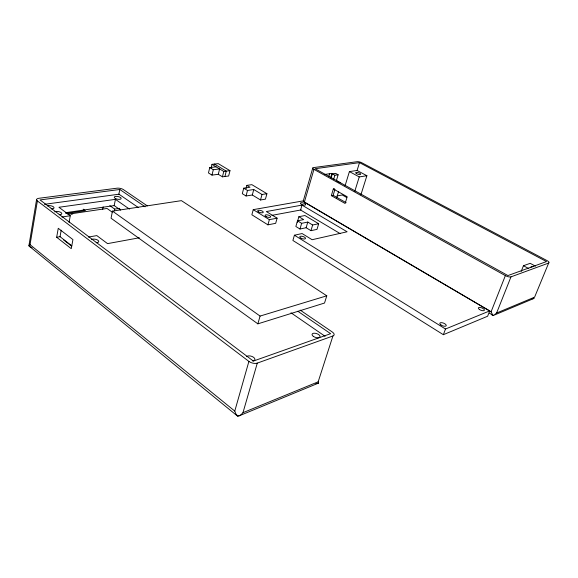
<?xml version="1.0" encoding="UTF-8"?>
<svg xmlns="http://www.w3.org/2000/svg" width="578" height="578" viewBox="0 0 578 578"><rect width="100%" height="100%" fill="white"/><g stroke="black" fill="none" stroke-linecap="round" stroke-linejoin="round"><path stroke-width="0.87" d="M36.587 199.482L28.907 245.744M237.565 415.286A10.874 1.351 -78.9 0 0 237.775 416.305L28.929 245.903L30.034 244.682L37.382 200.927A5.101 2.03 9.1 0 1 38.856 198.29L117.045 188.182A4.646 1.77 11.4 0 1 123.432 189.613L147.296 205.876M56.666 237.255L58.262 228.303L72.936 239.617L71.253 248.656L56.666 237.255L60.033 236.684L71.845 245.881M60.033 236.684L61.203 230.196M69.064 222.378L70.278 215.753L58.942 207.271L115.441 199.345L129.436 209.099M102.631 209.547L103.151 206.917M112.479 211.114L111.048 218.224L257.867 323.846L324.525 303.038L326.787 295.806L181.42 200.645L112.479 211.114L260.071 316.072L326.787 295.806M120.542 210.067L114.177 205.58L115.441 199.345M114.343 210.869L114.697 209.106L109.791 205.631M118.772 194.613L119.819 189.476L40.019 199.923L253.359 361.069L330.623 333.679L297.843 311.26M216.085 166.818L209.763 167.569L208.463 172.952L211.989 175.112L218.303 174.303L222.436 176.825L228.657 176.001L229.993 170.662L218.231 163.625L211.989 164.347L211.064 168.155M211.989 175.112L213.304 169.715L219.618 168.942L218.303 174.303M222.436 176.825L223.773 171.449L229.993 170.662M224.936 176.492L226.273 171.131L214.496 164.058M246.885 185.379L249.999 187.25L243.728 188.182L242.298 193.681L246.055 195.985L252.311 194.996L260.512 199.981L265.439 199.164L266.92 193.695L251.842 184.657L246.885 185.379L246.076 188.493M246.055 195.985L247.492 190.473L253.756 189.519L261.993 194.483L266.92 193.695M252.311 194.996L253.756 189.519M253.236 209.648L251.864 214.785L267.925 224.842L275.67 223.318L277.108 218.173L266.335 211.548L301.998 205.111L347.111 231.778L312.113 239.718L302.099 233.555L294.412 235.21L292.894 240.477L443.355 334.698L487.615 316.238L489.718 310.885L302.612 200.985L253.236 209.648L269.355 219.654L277.108 218.173M260.512 199.981L261.993 194.483M267.925 224.842L269.355 219.654M257.867 323.846L260.071 316.072M300.192 310.104L332.256 331.967A5.563 2.623 18.4 0 1 332.921 335.984L257.297 363.107L242.977 412.685C239.032 417.395 236.546 417.049 234.776 411.081L248.901 361.402L37.382 200.927M298.877 216.707L303.652 219.589L297.497 220.818L295.857 226.497L299.982 229.018L306.123 227.732L310.957 230.673L316.997 229.372L318.673 223.744L304.946 215.529L298.877 216.707L297.251 222.335M271.898 215.363L300.582 210.016L301.998 205.111M303.255 201.028L312.777 167.996M304.331 202.257L313.955 169.368A3.641 1.163 16.1 0 1 313.616 167.584L357.19 161.688A3.446 1.033 16.8 0 1 361.828 162.779L546.99 260.584A4.118 1.315 21.2 0 1 548.674 263.048L534.607 297.143L496.603 313.03L493.655 315.35L534.094 298.371M299.982 229.018L301.637 223.325L307.785 222.075L312.633 225.001L318.673 223.744M306.123 227.732L307.785 222.075M310.957 230.673L312.633 225.001M328.846 176.355L329.561 173.949M330.753 177.417L331.953 173.393L324.843 174.433M331.086 178.06L332.336 173.848L335.616 173.371L338.144 174.758L336.382 180.632L340.312 182.814M333.614 179.462L334.879 175.242L338.144 174.758M333.333 188.955L347.197 196.751L345.124 203.485L331.324 195.639L333.333 188.955L334.546 188.753M331.324 195.639L333.145 195.321L334.9 189.483M336.562 198.196L338.578 191.556M345.066 185.798L349.408 171.594L357.088 170.467L366.893 175.726L360.889 194.858M357.088 170.467L359.509 162.635L546.506 261.574L507.932 275.569L315.082 168.725L359.509 162.635M354.813 191.202L359.249 176.919L366.893 175.726M242.977 412.685L318.167 381.82L332.921 335.984M443.355 334.698L445.494 329.012L489.718 310.885M493.626 315.357L492.702 314.981L491.076 311.824L505.36 275.619A4.364 1.517 21 0 0 510.974 276.869L548.674 263.048M496.603 313.03L510.974 276.869M521.146 271.494L523.458 265.728L530.192 263.337L535.452 266.162M29.218 245.289L29.774 244.082M303.32 201.44L303.739 200.804M30.034 244.682L234.776 411.081M304.411 202.221L491.076 311.824M238.548 416.088L318.521 383.106M139.334 237.782L107.551 243.627L96.815 235.6L88.448 237.059M337.068 195.906L342.263 194.988L346.735 197.503M61.925 217.003L70.278 215.753M114.697 209.106L119.776 208.34M65.74 213.578L85.306 210.688L83.21 209.164M67.886 214.272L107.031 208.463L112.168 212.126M71.166 214.178L72.77 213.939M65.711 212.682L114.177 205.58M44.419 204.323L118.981 194.208L138.258 207.502M349.408 171.594L359.249 176.919M523.458 265.728L528.762 268.589M332.336 173.848L334.879 175.242M313.955 169.368L505.36 275.619M333.145 195.321L346.164 202.712M489.378 313.153L491.712 314.526M300.582 210.016L340.247 233.664M211.989 164.347L223.773 171.449M209.763 167.569L213.304 169.715M243.728 188.182L247.492 190.473M297.497 220.818L301.637 223.325M294.412 235.21L445.494 329.012M119.819 189.476L145.143 206.801M291.001 312.799L325.111 336.317M63.529 239.856L71.289 245.903M318.167 381.82L318.413 383.098L317.929 383.279A9.71 8.229 -6.3 0 1 315.841 383.611M533.87 297.923L533.501 298.559A7.124 5.982 -23.3 0 1 532.035 298.783M531.052 267.325A3.071 1.019 21.2 0 1 533.046 266.761M492.955 315.588A7.456 2.796 -78.5 0 1 491.827 314.699M300.965 209.633A2.724 0.983 16.1 0 1 300.712 209.539M32.057 247.738A8.916 7.738 19.9 0 1 29.305 246.264M257.297 363.107A6.083 3.179 16.2 0 1 248.901 361.402M246.553 356.655A4.501 2.348 16.1 0 1 253.496 357.247A4.501 2.348 16.1 0 1 252.702 360.983M47.186 205.934A3.808 1.539 9.3 0 1 53.414 206.808A3.808 1.539 9.3 0 1 51.074 208.875M54.686 211.859A3.829 1.568 9.4 0 1 60.921 212.466A3.829 1.568 9.4 0 1 59.202 214.749M91.577 239.494A3.945 1.712 10.3 0 1 97.892 240.253A3.945 1.712 10.3 0 1 96.215 242.724M356.525 173.646A2.594 0.802 16.9 0 0 360.614 174.281A2.594 0.802 16.9 0 0 357.349 172.439A2.594 0.802 16.9 0 0 356.525 173.646M479.444 309.476A3.237 1.257 21.5 0 0 484.378 310.27A3.237 1.257 21.5 0 0 480.289 307.474A3.237 1.257 21.5 0 0 479.444 309.476M440.898 324.923A3.41 1.423 21.1 0 0 446.194 325.746A3.41 1.423 21.1 0 0 442.011 322.712A3.41 1.423 21.1 0 0 440.898 324.923M258.648 211.96A2.876 1.077 15.1 0 0 263.221 212.379A2.876 1.077 15.1 0 0 259.573 210.276A2.876 1.077 15.1 0 0 258.648 211.96M301.391 204.294A2.731 0.975 16.1 0 0 305.639 204.713A2.731 0.975 16.1 0 0 302.063 202.734A2.731 0.975 16.1 0 0 301.391 204.294M266.032 216.533A2.897 1.091 15.3 0 0 270.612 216.952A2.897 1.091 15.3 0 0 266.92 214.821A2.897 1.091 15.3 0 0 266.032 216.533M300.835 238.114A2.984 1.163 16.4 0 0 305.48 238.49A2.984 1.163 16.4 0 0 301.564 236.229A2.984 1.163 16.4 0 0 300.835 238.114M313.29 336.331A4.162 1.994 18 0 0 319.945 336.938A4.162 1.994 18 0 0 314.894 333.231A4.162 1.994 18 0 0 313.29 336.331M115.607 198.608A3.511 1.366 11.3 0 0 121.134 198.615A3.511 1.366 11.3 0 0 116.373 196.354A3.511 1.366 11.3 0 0 115.607 198.608"/></g></svg>
